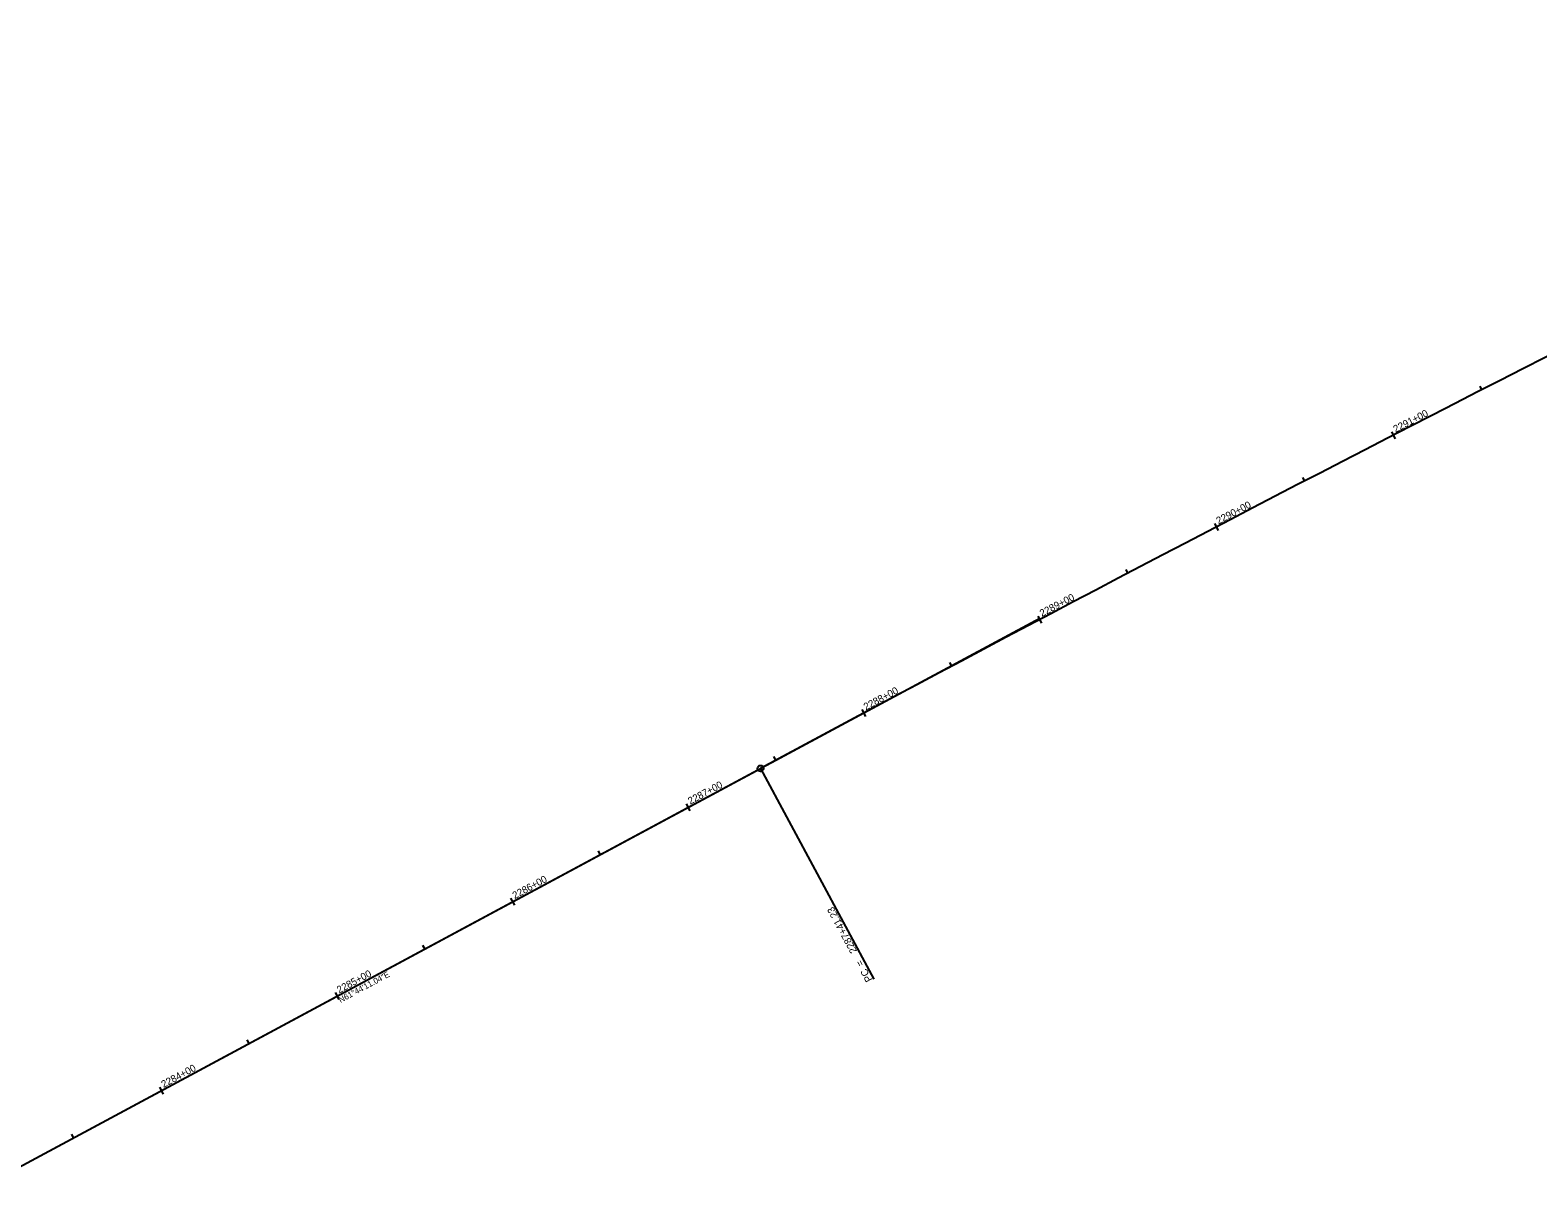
# Model space of a CAD drawing. Extents: x 1732743 to 1737831, y 481583 to 484201.
# Drawn here: x 1733709 to 1734465, y 482027 to 482611 of the extents above; entities that cross this region are included whole.
import ezdxf

# ---------------------------------------------------------------- set-up
doc = ezdxf.new("R2010")
doc.units = 0
for name, color, linetype in [('Border', 7, 'Continuous'), ('D_Roadway_Edge_Shoulder', 7, 'Continuous'), ('D_Roadway_Edge_TW', 7, 'Continuous'), ('New Level', 7, 'Continuous')]:
    doc.layers.add(name, color=color, linetype=linetype)

msp = doc.modelspace()

# ---------------------------------------------------------------- linework, layer by layer
at = {"layer": 'D_Roadway_Edge_Shoulder'}
for p, q in [((1734437.34, 482430.71), (1734436.42, 482432.5)), ((1734391.93, 482409.67), (1734393.76, 482406.11)), ((1734348.43, 482384.94), (1734347.5, 482386.73)), ((1734303.13, 482363.67), (1734304.97, 482360.13)), ((1734259.74, 482338.73), (1734258.81, 482340.51)), ((1734214.55, 482317.24), (1734216.42, 482313.7)), ((1734171.29, 482292.08), (1734170.35, 482293.85)), ((1734126.21, 482270.36), (1734128.09, 482266.83)), ((1734083.08, 482244.99), (1734082.12, 482246.76)), ((1734038.08, 482223.08), (1734039.98, 482219.56)), ((1733995, 482197.63), (1733994.04, 482199.4)), ((1733950.01, 482175.73), (1733951.9, 482172.21)), ((1733906.92, 482150.28), (1733905.97, 482152.05)), ((1733861.93, 482128.37), (1733863.82, 482124.85)), ((1733818.84, 482102.93), (1733817.89, 482104.7)), ((1733773.85, 482081.02), (1733775.74, 482077.5)), ((1733730.76, 482055.58), (1733729.81, 482057.35))]:
    msp.add_line(p, q, dxfattribs=at)
at = {"layer": 'D_Roadway_Edge_TW'}
for p, q in [((1733714.01, 482046.57), (1734215.57, 482316.22)), ((1733678.47, 482027.46), (1734075.35, 482240.83))]:
    msp.add_line(p, q, dxfattribs=at)
msp.add_arc((1743545.92, 464625.27), 20000, 115.935322, 118.263601, dxfattribs=at)
msp.add_arc((1743545.92, 464625.27), 20000, 115.935322, 118.263601, dxfattribs=at)
at = {"layer": 'New Level'}
for p, q in [((1734075.35, 482240.83), (1734075.35, 482240.83)), ((1734075.35, 482240.83), (1734132.17, 482135.14)), ((1734075.35, 482240.83), (1734075.35, 482240.83)), ((1734075.35, 482240.83), (1734132.17, 482135.14)), ((1734132.17, 482135.14), (1734132.17, 482135.14)), ((1734132.17, 482135.14), (1734132.17, 482135.14))]:
    msp.add_line(p, q, dxfattribs=at)
msp.add_circle((1734075.35, 482240.83), 1.5, dxfattribs=at)
msp.add_circle((1734075.35, 482240.83), 1.5, dxfattribs=at)

# ---------------------------------------------------------------- texts
at = {"layer": 'Border'}
msp.add_text('N61°44\'11.04"E', height=3, rotation=28.2636, dxfattribs=at).set_placement((1733864.67, 482123.14))
at = {"layer": 'D_Roadway_Edge_Shoulder'}
for s, rotation, p in [('2291+00', 27.2358, (1734393.97, 482409.13)), ('2290+00', 27.52228, (1734305.16, 482363.14)), ('2289+00', 27.80875, (1734216.59, 482316.72)), ('2288+00', 28.09523, (1734128.25, 482269.85)), ('2287+00', 28.2636, (1734040.13, 482222.58)), ('2286+00', 28.2636, (1733952.05, 482175.22)), ('2285+00', 28.2636, (1733863.97, 482127.87)), ('2284+00', 28.2636, (1733775.89, 482080.52))]:
    msp.add_text(s, height=3.6, rotation=rotation, dxfattribs=at).set_placement(p)
at = {"layer": 'New Level'}
for s, p in [('2287+41.23', (1734123.92, 482149.22)), ('2287+41.23', (1734123.92, 482149.22)), (' = ', (1734128.08, 482141.48)), (' = ', (1734128.08, 482141.48)), ('PC', (1734131.64, 482134.86)), ('PC', (1734131.64, 482134.86))]:
    msp.add_text(s, height=3.6, rotation=118.2636, dxfattribs=at).set_placement(p)

doc.saveas('drawing.dxf')
